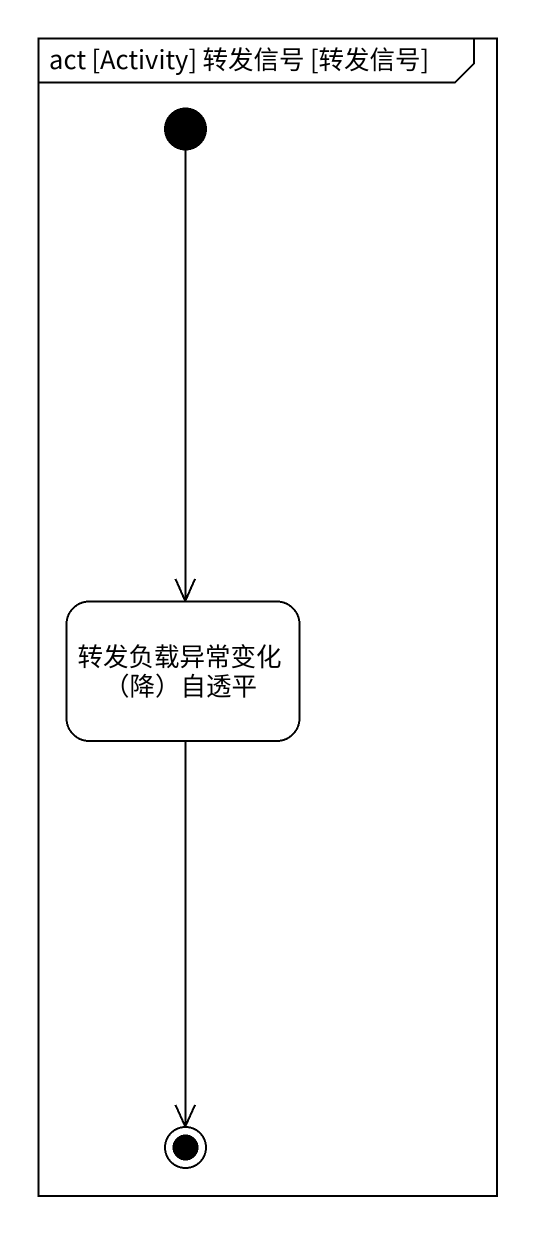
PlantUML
@startuml
mainframe act [Activity] 转发信号 [转发信号]
hide empty description
state "转发负载异常变化（降）自透平" as 转发负载异常变化_降_自透平
[*] --> 转发负载异常变化_降_自透平
转发负载异常变化_降_自透平 --> [*]
@enduml
